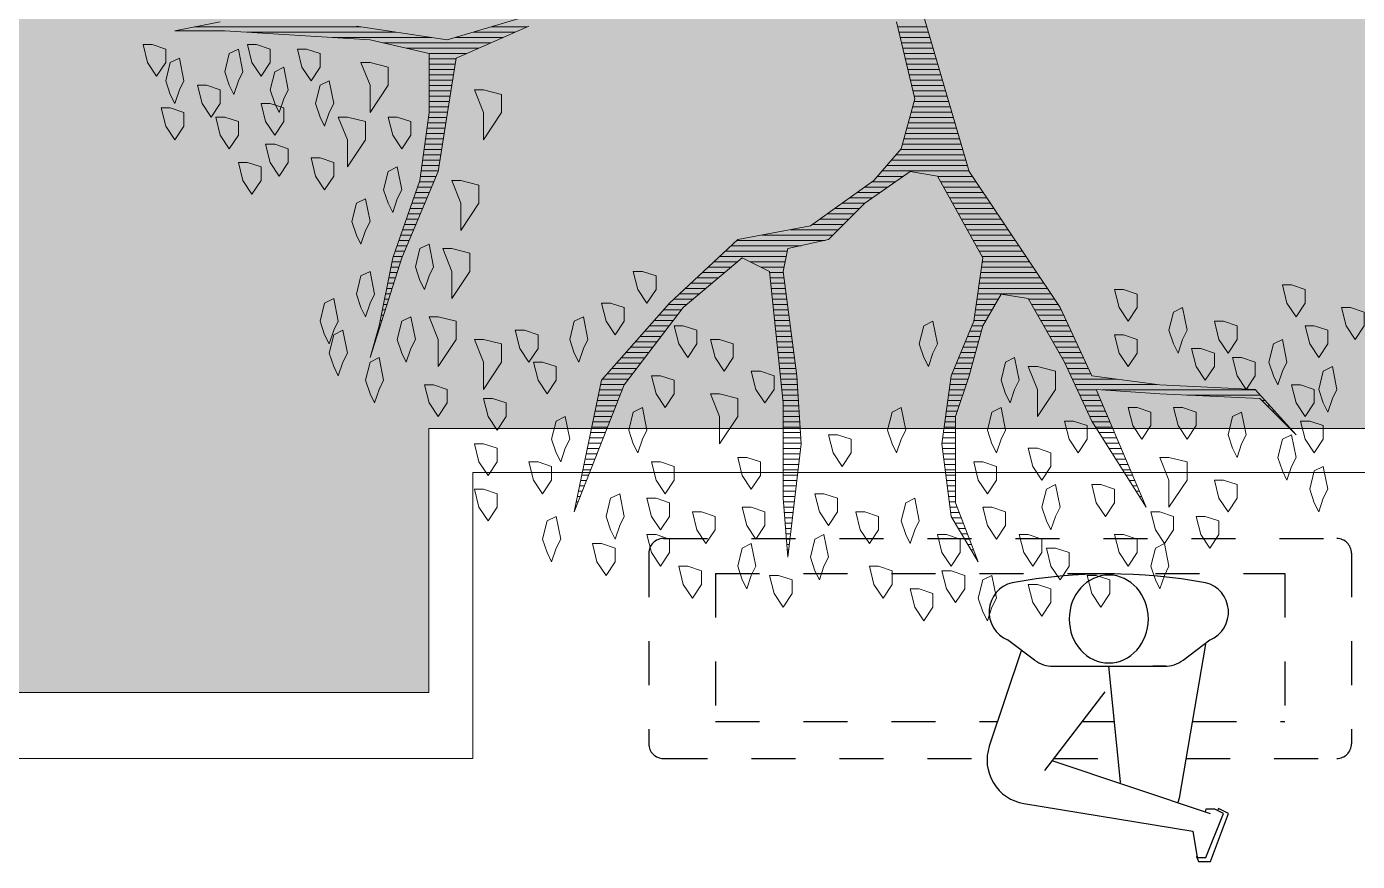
# Model space of a CAD drawing. Header units: metres. Extents: x 12093 to 20303, y 514 to 1412.
# Drawn here: x 19733.603 to 19736.628, y 806.411 to 808.309 of the extents above; entities that cross this region are included whole.
import ezdxf

# ---------------------------------------------------------------- set-up
doc = ezdxf.new("R2010")
doc.units = ezdxf.units.M
doc.linetypes.add('DASHED2', pattern=[9.525, 6.35, -3.175])
doc.layers.get('0').update_dxf_attribs({"lineweight": 13})
for name, color, linetype, lineweight in [('0-JARDI', 72, 'Continuous', 13), ('ARBOLES', 52, 'Continuous', 13), ('AREA VERDE', 62, 'Continuous', 13), ('grass', 64, 'Continuous', 13), ('MANZANAS-ORIGINALES', 147, 'Continuous', 9)]:
    doc.layers.add(name, color=color, linetype=linetype, lineweight=lineweight)
for name, color, linetype in [('2', 2, 'Continuous'), ('Proyecciones', 52, 'DASHED2'), ('SALUD-PLAN', 6, 'Continuous')]:
    doc.layers.add(name, color=color, linetype=linetype)

# ---------------------------------------------------------------- blocks, each defined once
blk = doc.blocks.new('ELLIPSE')
blk.add_circle((0.5, 0.5), 0.5)
blk = doc.blocks.new('gfgfgh')
at = {"layer": '2'}
for p, q in [((19731.2028, 804.7077), (19731.1414, 804.7537)), ((19731.5914, 804.7437), (19731.5314, 804.3937)), ((19731.5401, 804.7077), (19731.6014, 804.7537)), ((19731.1722, 804.7291), (19731.0998, 804.5119)), ((19731.2414, 804.6937), (19731.2714, 804.6937)), ((19731.2714, 804.6937), (19731.4981, 804.6937)), ((19731.3977, 804.4311), (19731.3714, 804.6937)), ((19731.5014, 804.6937), (19731.4714, 804.6937)), ((19731.3626, 804.6353), (19731.2255, 804.4567)), ((19731.2422, 804.4791), (19731.6022, 804.3591)), ((19731.3977, 804.4311), (19731.3966, 804.4277)), ((19731.1786, 804.3816), (19731.5622, 804.3191)), ((19731.5314, 804.3937), (19731.5282, 804.3838)), ((19731.5922, 804.3691), (19731.5902, 804.3631)), ((19731.6122, 804.3691), (19731.5922, 804.3691)), ((19731.5922, 804.2591), (19731.6322, 804.3591)), ((19731.6027, 804.2501), (19731.6437, 804.3587)), ((19731.6322, 804.3591), (19731.6122, 804.3691)), ((19731.6208, 804.37), (19731.6187, 804.3659)), ((19731.6437, 804.3587), (19731.6208, 804.37)), ((19731.5622, 804.3191), (19731.5722, 804.2591)), ((19731.5706, 804.2613), (19731.5718, 804.2616)), ((19731.5706, 804.2613), (19731.575, 804.2501)), ((19731.5722, 804.2591), (19731.5922, 804.2591)), ((19731.575, 804.2501), (19731.6027, 804.2501))]:
    blk.add_line(p, q, dxfattribs=at)
for centre, radius, start, end in [((19731.3714, 803.6837), 1.22, 79.6111, 100.3889), ((19731.1681, 804.817), 0.0687, 104.0362, 247.1663), ((19731.5748, 804.817), 0.0687, 292.8337, 75.9638), ((19731.2448, 804.7637), 0.07, 233.1301, 270), ((19731.4981, 804.7637), 0.07, 270, 306.8699), ((19731.1946, 804.4803), 0.1, 161.5651, 260.7539)]:
    blk.add_arc(centre, radius, start, end, dxfattribs=at)
at = {"layer": 'Proyecciones', "ltscale": 0.006}
for p, q in [((19730.3591, 804.9841), (19731.8897, 804.9841)), ((19730.3258, 804.9509), (19730.3258, 804.5174)), ((19731.923, 804.9509), (19731.923, 804.5174)), ((19730.4774, 804.9049), (19731.7713, 804.9049)), ((19730.4774, 804.9049), (19731.1185, 804.9049)), ((19731.3111, 804.9049), (19731.384, 804.9049)), ((19730.4774, 804.5682), (19731.1185, 804.5682)), ((19731.3111, 804.5682), (19731.384, 804.5682)), ((19731.5614, 804.5682), (19731.7713, 804.5682)), ((19730.3591, 804.4841), (19731.0947, 804.4841)), ((19731.2466, 804.4841), (19731.3924, 804.4841)), ((19731.547, 804.4841), (19731.8897, 804.4841))]:
    blk.add_line(p, q, dxfattribs=at)
at = {"layer": 'Proyecciones', "ltscale": 0.005}
for p, q in [((19730.4774, 804.9049), (19730.4774, 804.5682)), ((19731.7713, 804.9049), (19731.7713, 804.5682))]:
    blk.add_line(p, q, dxfattribs=at)
for centre, start, end in [((19730.3591, 804.9509), 90, 180), ((19731.8897, 804.9509), 0, 90), ((19730.3591, 804.9509), 174.6442, 180), ((19730.3591, 804.5174), 180, 270), ((19731.8897, 804.5174), 270, 0)]:
    blk.add_arc(centre, 0.0333, start, end, dxfattribs=at)
at = {"layer": '2', "xscale": 0.180000000000291, "yscale": -0.2000000000000455, "zscale": 0.180000000000291}
blk.add_blockref('ELLIPSE', (19731.2814, 804.9012), dxfattribs=at)
blk = doc.blocks.new('*X7')
at = {"color": 0}
for p, q in [((17.5775, 17.92), (17.578, 17.92)), ((17.5814, 17.91), (17.584, 17.91)), ((17.5852, 17.9), (17.59, 17.9)), ((17.9321, 17.9), (17.9348, 17.9)), ((17.9333, 17.91), (17.9341, 17.91)), ((17.5891, 17.89), (17.596, 17.89)), ((17.5929, 17.88), (17.602, 17.88)), ((17.9297, 17.88), (17.9364, 17.88)), ((17.9309, 17.89), (17.9356, 17.89)), ((17.5967, 17.87), (17.608, 17.87)), ((17.6006, 17.86), (17.614, 17.86)), ((17.6044, 17.85), (17.62, 17.85)), ((17.9261, 17.85), (17.9387, 17.85)), ((17.9273, 17.86), (17.9379, 17.86)), ((17.9285, 17.87), (17.9371, 17.87)), ((17.6083, 17.84), (17.626, 17.84)), ((17.6121, 17.83), (17.6285, 17.83)), ((17.9237, 17.83), (17.9402, 17.83)), ((17.9249, 17.84), (17.9395, 17.84)), ((17.2621, 17.82), (17.2622, 17.82)), ((17.2663, 17.81), (17.2685, 17.81)), ((17.2706, 17.8), (17.2748, 17.8)), ((17.616, 17.82), (17.6298, 17.82)), ((17.6191, 17.81), (17.631, 17.81)), ((17.6191, 17.8), (17.6323, 17.8)), ((17.9201, 17.8), (17.9423, 17.8)), ((17.9213, 17.81), (17.9418, 17.81)), ((17.9225, 17.82), (17.941, 17.82)), ((18.3221, 17.8), (18.3275, 17.8)), ((18.3261, 17.81), (18.3296, 17.81)), ((18.33, 17.82), (18.3316, 17.82)), ((17.2748, 17.79), (17.2811, 17.79)), ((17.279, 17.78), (17.2874, 17.78)), ((17.6191, 17.79), (17.6335, 17.79)), ((17.6191, 17.78), (17.6348, 17.78)), ((17.9177, 17.78), (17.9423, 17.78)), ((17.9189, 17.79), (17.9423, 17.79)), ((18.3143, 17.78), (18.3234, 17.78)), ((18.3182, 17.79), (18.3254, 17.79)), ((17.2832, 17.77), (17.2937, 17.77)), ((17.2875, 17.76), (17.3001, 17.76)), ((17.2917, 17.75), (17.3064, 17.75)), ((17.6191, 17.77), (17.636, 17.77)), ((17.6191, 17.76), (17.6373, 17.76)), ((17.6191, 17.75), (17.6385, 17.75)), ((17.9141, 17.75), (17.9423, 17.75)), ((17.9153, 17.76), (17.9423, 17.76)), ((17.9165, 17.77), (17.9423, 17.77)), ((18.3025, 17.75), (18.3171, 17.75)), ((18.3064, 17.76), (18.3192, 17.76)), ((18.3104, 17.77), (18.3213, 17.77)), ((17.2959, 17.74), (17.3127, 17.74)), ((17.3002, 17.73), (17.319, 17.73)), ((17.6191, 17.74), (17.6398, 17.74)), ((17.6191, 17.73), (17.641, 17.73)), ((17.9117, 17.73), (17.9423, 17.73)), ((17.9129, 17.74), (17.9423, 17.74)), ((18.2946, 17.73), (18.313, 17.73)), ((18.2986, 17.74), (18.3151, 17.74)), ((17.3044, 17.72), (17.3253, 17.72)), ((17.3086, 17.71), (17.3316, 17.71)), ((17.6191, 17.72), (17.6423, 17.72)), ((17.6191, 17.71), (17.6435, 17.71)), ((17.9093, 17.71), (17.9423, 17.71)), ((17.9105, 17.72), (17.9423, 17.72)), ((18.2868, 17.71), (18.3089, 17.71)), ((18.2907, 17.72), (18.3109, 17.72)), ((16.9852, 17.68), (16.9856, 17.68)), ((17.3129, 17.7), (17.3379, 17.7)), ((17.3171, 17.69), (17.3443, 17.69)), ((17.3213, 17.68), (17.3506, 17.68)), ((17.6191, 17.7), (17.6445, 17.7)), ((17.6191, 17.69), (17.6431, 17.69)), ((17.6191, 17.68), (17.6418, 17.68)), ((17.9083, 17.7), (17.9423, 17.7)), ((17.909, 17.69), (17.9423, 17.69)), ((17.9097, 17.68), (17.9423, 17.68)), ((18.275, 17.68), (18.3027, 17.68)), ((18.2789, 17.69), (18.3047, 17.69)), ((18.2829, 17.7), (18.3068, 17.7)), ((16.9942, 17.67), (16.9956, 17.67)), ((17.0032, 17.66), (17.0056, 17.66)), ((17.3256, 17.67), (17.3569, 17.67)), ((17.3298, 17.66), (17.3632, 17.66)), ((17.6191, 17.67), (17.6405, 17.67)), ((17.6191, 17.66), (17.6391, 17.66)), ((17.9103, 17.67), (17.9423, 17.67)), ((17.911, 17.66), (17.9423, 17.66)), ((18.2671, 17.66), (18.2985, 17.66)), ((18.2711, 17.67), (18.3006, 17.67)), ((17.0122, 17.65), (17.0156, 17.65)), ((17.0212, 17.64), (17.0256, 17.64)), ((17.0302, 17.63), (17.0356, 17.63)), ((17.334, 17.65), (17.368, 17.65)), ((17.3382, 17.64), (17.3727, 17.64)), ((17.3425, 17.63), (17.3773, 17.63)), ((17.6124, 17.63), (17.6351, 17.63)), ((17.6157, 17.64), (17.6365, 17.64)), ((17.619, 17.65), (17.6378, 17.65)), ((17.9117, 17.65), (17.9423, 17.65)), ((17.9123, 17.64), (17.9423, 17.64)), ((17.913, 17.63), (17.9423, 17.63)), ((18.2554, 17.63), (18.2923, 17.63)), ((18.2593, 17.64), (18.2944, 17.64)), ((18.2632, 17.65), (18.2965, 17.65)), ((17.0392, 17.62), (17.0456, 17.62)), ((17.0482, 17.61), (17.1861, 17.61)), ((17.3467, 17.62), (17.3819, 17.62)), ((17.3509, 17.61), (17.3865, 17.61)), ((17.6057, 17.61), (17.6325, 17.61)), ((17.6091, 17.62), (17.6338, 17.62)), ((17.9137, 17.62), (17.9428, 17.62)), ((17.9143, 17.61), (17.9438, 17.61)), ((18.2475, 17.61), (18.2882, 17.61)), ((18.2514, 17.62), (18.2903, 17.62)), ((17.0572, 17.6), (17.3444, 17.6)), ((17.2417, 17.59), (17.3957, 17.59)), ((17.3167, 17.58), (17.4003, 17.58)), ((17.3552, 17.6), (17.3911, 17.6)), ((17.5957, 17.58), (17.6285, 17.58)), ((17.5991, 17.59), (17.6298, 17.59)), ((17.6024, 17.6), (17.6311, 17.6)), ((17.915, 17.6), (17.9448, 17.6)), ((17.9157, 17.59), (17.9459, 17.59)), ((17.9163, 17.58), (17.9469, 17.58)), ((18.2317, 17.58), (18.2805, 17.58)), ((18.2394, 17.59), (18.284, 17.59)), ((18.2436, 17.6), (18.2861, 17.6)), ((17.3657, 17.57), (17.405, 17.57)), ((17.3704, 17.56), (17.4096, 17.56)), ((17.5899, 17.56), (17.6219, 17.56)), ((17.5926, 17.57), (17.6261, 17.57)), ((17.9172, 17.57), (17.9479, 17.57)), ((17.9186, 17.56), (17.949, 17.56)), ((18.2164, 17.56), (18.2628, 17.56)), ((18.2241, 17.57), (18.2717, 17.57)), ((17.3751, 17.55), (17.4142, 17.55)), ((17.3797, 17.54), (17.4197, 17.54)), ((17.3844, 17.53), (17.4254, 17.53)), ((17.5817, 17.53), (17.6094, 17.53)), ((17.5844, 17.54), (17.6136, 17.54)), ((17.5872, 17.55), (17.6178, 17.55)), ((17.9199, 17.55), (17.95, 17.55)), ((17.9212, 17.54), (17.951, 17.54)), ((17.9225, 17.53), (17.9521, 17.53)), ((18.1935, 17.53), (18.2364, 17.53)), ((18.2011, 17.54), (18.2452, 17.54)), ((18.2088, 17.55), (18.254, 17.55)), ((18.7131, 17.53), (18.7134, 17.53)), ((17.3891, 17.52), (17.4311, 17.52)), ((17.3937, 17.51), (17.4369, 17.51)), ((17.5762, 17.51), (17.6011, 17.51)), ((17.579, 17.52), (17.6053, 17.52)), ((17.9238, 17.52), (17.9531, 17.52)), ((17.9251, 17.51), (17.9541, 17.51)), ((18.1782, 17.51), (18.2187, 17.51)), ((18.1858, 17.52), (18.2276, 17.52)), ((18.7067, 17.51), (18.7077, 17.51)), ((18.7099, 17.52), (18.7105, 17.52)), ((17.3984, 17.5), (17.4426, 17.5)), ((17.4031, 17.49), (17.4483, 17.49)), ((17.4077, 17.48), (17.454, 17.48)), ((17.568, 17.48), (17.5886, 17.48)), ((17.5708, 17.49), (17.5928, 17.49)), ((17.5735, 17.5), (17.5969, 17.5)), ((17.9264, 17.5), (17.9552, 17.5)), ((17.9277, 17.49), (17.9562, 17.49)), ((17.929, 17.48), (17.9572, 17.48)), ((18.1553, 17.48), (18.1923, 17.48)), ((18.1629, 17.49), (18.2011, 17.49)), ((18.1706, 17.5), (18.2099, 17.5)), ((18.6971, 17.48), (18.6991, 17.48)), ((18.7003, 17.49), (18.7019, 17.49)), ((18.7035, 17.5), (18.7048, 17.5)), ((17.4124, 17.47), (17.4597, 17.47)), ((17.4171, 17.46), (17.4654, 17.46)), ((17.5566, 17.46), (17.5834, 17.46)), ((17.5623, 17.47), (17.5849, 17.47)), ((17.9303, 17.47), (17.9583, 17.47)), ((17.9316, 17.46), (17.9593, 17.46)), ((18.14, 17.46), (18.1746, 17.46)), ((18.1476, 17.47), (18.1834, 17.47)), ((18.6908, 17.46), (18.6951, 17.46)), ((18.694, 17.47), (18.6971, 17.47)), ((17.4217, 17.45), (17.4711, 17.45)), ((17.4276, 17.44), (17.4769, 17.44)), ((17.4343, 17.43), (17.4826, 17.43)), ((17.5394, 17.43), (17.5792, 17.43)), ((17.5452, 17.44), (17.5806, 17.44)), ((17.5509, 17.45), (17.582, 17.45)), ((17.9329, 17.45), (17.9604, 17.45)), ((17.9342, 17.44), (17.9614, 17.44)), ((17.9355, 17.43), (17.9624, 17.43)), ((18.1103, 17.43), (18.1467, 17.43)), ((18.1221, 17.44), (18.157, 17.44)), ((18.1323, 17.45), (18.1658, 17.45)), ((18.6812, 17.43), (18.6891, 17.43)), ((18.6844, 17.44), (18.6911, 17.44)), ((18.6876, 17.45), (18.6931, 17.45)), ((17.441, 17.42), (17.5777, 17.42)), ((17.4476, 17.41), (17.5763, 17.41)), ((17.9368, 17.42), (17.9635, 17.42)), ((17.9381, 17.41), (17.9645, 17.41)), ((18.0867, 17.41), (18.1253, 17.41)), ((18.0985, 17.42), (18.136, 17.42)), ((18.6749, 17.41), (18.6851, 17.41)), ((18.6781, 17.42), (18.6871, 17.42)), ((17.4543, 17.4), (17.5749, 17.4)), ((17.461, 17.39), (17.5734, 17.39)), ((17.4676, 17.38), (17.572, 17.38)), ((17.9394, 17.4), (17.9655, 17.4)), ((17.9407, 17.39), (17.9666, 17.39)), ((17.942, 17.38), (17.9676, 17.38)), ((18.0512, 17.38), (18.0931, 17.38)), ((18.063, 17.39), (18.1038, 17.39)), ((18.0748, 17.4), (18.1146, 17.4)), ((18.6653, 17.38), (18.6791, 17.38)), ((18.6685, 17.39), (18.6811, 17.39)), ((18.6717, 17.4), (18.6831, 17.4)), ((17.4743, 17.37), (17.5706, 17.37)), ((17.481, 17.36), (17.5692, 17.36)), ((17.9387, 17.36), (18.004, 17.36)), ((17.9407, 17.37), (17.984, 17.37)), ((18.0276, 17.36), (18.0717, 17.36)), ((18.0394, 17.37), (18.0824, 17.37)), ((18.659, 17.36), (18.6751, 17.36)), ((18.6621, 17.37), (18.6771, 17.37)), ((17.4876, 17.35), (17.5695, 17.35)), ((17.4943, 17.34), (17.5751, 17.34)), ((17.501, 17.33), (17.5807, 17.33)), ((17.9087, 17.33), (18.0396, 17.33)), ((17.9347, 17.34), (18.0503, 17.34)), ((17.9367, 17.35), (18.061, 17.35)), ((18.6471, 17.33), (18.6656, 17.33)), ((18.6513, 17.34), (18.6692, 17.34)), ((18.6555, 17.35), (18.6727, 17.35)), ((17.5076, 17.32), (17.5862, 17.32)), ((17.5143, 17.31), (17.5918, 17.31)), ((17.8487, 17.31), (17.9816, 17.31)), ((17.8637, 17.32), (18.0288, 17.32)), ((18.6387, 17.31), (18.6586, 17.31)), ((18.6429, 17.32), (18.6621, 17.32)), ((17.521, 17.3), (17.5973, 17.3)), ((17.5276, 17.29), (17.6029, 17.29)), ((17.5343, 17.28), (17.6084, 17.28)), ((17.8187, 17.28), (17.873, 17.28)), ((17.8287, 17.29), (17.887, 17.29)), ((17.8387, 17.3), (17.9283, 17.3)), ((18.626, 17.28), (18.648, 17.28)), ((18.6303, 17.29), (18.6515, 17.29)), ((18.6345, 17.3), (18.6551, 17.3)), ((17.541, 17.27), (17.614, 17.27)), ((17.5476, 17.26), (17.6195, 17.26)), ((17.7987, 17.26), (17.845, 17.26)), ((17.8087, 17.27), (17.859, 17.27)), ((18.6176, 17.26), (18.6409, 17.26)), ((18.6218, 17.27), (18.6445, 17.27)), ((17.5543, 17.25), (17.6251, 17.25)), ((17.561, 17.24), (17.6307, 17.24)), ((17.5676, 17.23), (17.6362, 17.23)), ((17.7599, 17.23), (17.803, 17.23)), ((17.7741, 17.24), (17.817, 17.24)), ((17.7884, 17.25), (17.831, 17.25)), ((18.605, 17.23), (18.6303, 17.23)), ((18.6092, 17.24), (18.6339, 17.24)), ((18.6134, 17.25), (18.6374, 17.25)), ((17.5743, 17.22), (17.6418, 17.22)), ((17.581, 17.21), (17.6473, 17.21)), ((17.7313, 17.21), (17.775, 17.21)), ((17.7456, 17.22), (17.789, 17.22)), ((18.5966, 17.21), (18.6233, 17.21)), ((18.6008, 17.22), (18.6268, 17.22)), ((17.5876, 17.2), (17.6529, 17.2)), ((17.5939, 17.19), (17.7568, 17.19)), ((17.5968, 17.18), (17.7482, 17.18)), ((17.717, 17.2), (17.7653, 17.2)), ((18.5868, 17.18), (18.6189, 17.18)), ((18.5884, 17.19), (18.6202, 17.19)), ((18.5924, 17.2), (18.6215, 17.2)), ((17.5998, 17.17), (17.7396, 17.17)), ((17.6027, 17.16), (17.731, 17.16)), ((18.5837, 17.16), (18.6162, 17.16)), ((18.5853, 17.17), (18.6175, 17.17)), ((17.6056, 17.15), (17.7225, 17.15)), ((17.6085, 17.14), (17.7189, 17.14)), ((17.6115, 17.13), (17.7161, 17.13)), ((18.5789, 17.13), (18.6122, 17.13)), ((18.5805, 17.14), (18.6135, 17.14)), ((18.5821, 17.15), (18.6149, 17.15)), ((17.6144, 17.12), (17.7134, 17.12)), ((17.6173, 17.11), (17.7107, 17.11)), ((18.5758, 17.11), (18.6095, 17.11)), ((18.5774, 17.12), (18.6109, 17.12)), ((17.6203, 17.1), (17.7079, 17.1)), ((17.6232, 17.09), (17.7052, 17.09)), ((17.6261, 17.08), (17.7025, 17.08)), ((18.571, 17.08), (18.6056, 17.08)), ((18.5726, 17.09), (18.6069, 17.09)), ((18.5742, 17.1), (18.6082, 17.1)), ((17.629, 17.07), (17.6998, 17.07)), ((17.632, 17.06), (17.697, 17.06)), ((18.5679, 17.06), (18.6056, 17.06)), ((18.5695, 17.07), (18.6056, 17.07)), ((17.6349, 17.05), (17.6968, 17.05)), ((17.6378, 17.04), (17.6992, 17.04)), ((17.6407, 17.03), (17.7015, 17.03)), ((18.5632, 17.03), (18.6056, 17.03)), ((18.5647, 17.04), (18.6056, 17.04)), ((18.5663, 17.05), (18.6056, 17.05)), ((17.6437, 17.02), (17.7039, 17.02)), ((17.6466, 17.01), (17.7062, 17.01)), ((18.5598, 17.01), (18.6056, 17.01)), ((18.5615, 17.02), (18.6056, 17.02)), ((17.6495, 17), (17.7086, 17)), ((17.6524, 16.99), (17.7109, 16.99)), ((17.6554, 16.98), (17.7133, 16.98)), ((18.5548, 16.98), (18.6056, 16.98)), ((18.5565, 16.99), (18.6056, 16.99)), ((18.5582, 17), (18.6056, 17)), ((17.6583, 16.97), (17.7156, 16.97)), ((17.6612, 16.96), (17.718, 16.96)), ((18.5125, 16.96), (18.6485, 16.96)), ((18.5353, 16.97), (18.6056, 16.97)), ((17.6642, 16.95), (17.7204, 16.95)), ((17.6671, 16.94), (17.7227, 16.94)), ((17.67, 16.93), (17.7251, 16.93)), ((18.4439, 16.93), (18.523, 16.93)), ((18.4668, 16.94), (18.5567, 16.94)), ((18.4896, 16.95), (18.6918, 16.95)), ((18.6009, 16.94), (18.7864, 16.94)), ((18.6675, 16.93), (18.9464, 16.93)), ((17.6729, 16.92), (17.7274, 16.92)), ((18.4211, 16.92), (18.4892, 16.92)), ((18.7342, 16.92), (19.0449, 16.92))]:
    blk.add_line(p, q, dxfattribs=at)
blk = doc.blocks.new('ARBUSTO6')
at = {"layer": 'ARBOLES'}
for points in [[(-0.1919, 1.5005), (-0.2004, 1.4834), (-0.1919, 1.4409), (-0.1748, 1.4494), (-0.1663, 1.4834), (-0.1748, 1.509), (-0.1833, 1.526)], [(-0.0558, 1.4664), (-0.0813, 1.4749), (-0.0813, 1.5005), (-0.0643, 1.526), (-0.0473, 1.5005), (-0.0388, 1.4664)], [(-0.3874, 1.4409), (-0.413, 1.4494), (-0.413, 1.4749), (-0.3959, 1.5005), (-0.3789, 1.4749), (-0.3704, 1.4409)], [(-0.2769, 1.4579), (-0.3024, 1.4664), (-0.3024, 1.492), (-0.2854, 1.5175), (-0.2684, 1.492), (-0.2599, 1.4579)], [(0.2078, 1.4409), (0.1823, 1.4494), (0.1823, 1.4749), (0.1993, 1.5005), (0.2163, 1.4749), (0.2248, 1.4409)], [(-0.1153, 1.4324), (-0.1408, 1.4409), (-0.1408, 1.4664), (-0.1238, 1.492), (-0.1068, 1.4664), (-0.0983, 1.4324)], [(0.0207, 1.4239), (-0.0048, 1.4324), (-0.0048, 1.4579), (0.0122, 1.4834), (0.0293, 1.4579), (0.0378, 1.4239)], [(0.3779, 1.4239), (0.3524, 1.4324), (0.3524, 1.4579), (0.3694, 1.4834), (0.3864, 1.4579), (0.3949, 1.4239)], [(-0.515, 1.4409), (-0.5235, 1.4239), (-0.515, 1.3814), (-0.498, 1.3899), (-0.4895, 1.4239), (-0.498, 1.4494), (-0.5065, 1.4664)], [(-0.3109, 1.3899), (-0.3364, 1.3984), (-0.3364, 1.4239), (-0.3194, 1.4494), (-0.3024, 1.4239), (-0.2939, 1.3899)], [(0.1228, 1.4239), (0.1143, 1.4069), (0.1228, 1.3644), (0.1398, 1.3729), (0.1483, 1.4069), (0.1398, 1.4324), (0.1313, 1.4494)], [(0.2589, 1.4409), (0.2504, 1.4239), (0.2589, 1.3814), (0.2759, 1.3899), (0.2844, 1.4239), (0.2759, 1.4494), (0.2674, 1.4664)], [(-0.4385, 1.3644), (-0.464, 1.3729), (-0.464, 1.3984), (-0.447, 1.4239), (-0.43, 1.3984), (-0.4215, 1.3644)], [(-0.2599, 1.3644), (-0.2854, 1.3729), (-0.2854, 1.3984), (-0.2684, 1.4239), (-0.2514, 1.3984), (-0.2429, 1.3644)], [(-0.1068, 1.3644), (-0.1323, 1.3729), (-0.1323, 1.3984), (-0.1153, 1.4239), (-0.0983, 1.3984), (-0.0898, 1.3644)], [(0.4374, 1.3644), (0.4119, 1.3729), (0.4119, 1.3984), (0.4289, 1.4239), (0.4459, 1.3984), (0.4544, 1.3644)], [(0.5395, 1.3814), (0.514, 1.3899), (0.514, 1.4154), (0.531, 1.4409), (0.548, 1.4154), (0.5565, 1.3814)], [(0.6245, 1.3899), (0.616, 1.3729), (0.6245, 1.3304), (0.6415, 1.3389), (0.65, 1.3729), (0.6415, 1.3984), (0.633, 1.4154)], [(-0.5915, 1.3304), (-0.617, 1.3389), (-0.617, 1.3644), (-0.6, 1.3899), (-0.583, 1.3644), (-0.5745, 1.3304)], [(-0.5065, 1.3219), (-0.532, 1.3304), (-0.532, 1.3559), (-0.515, 1.3814), (-0.498, 1.3559), (-0.4895, 1.3219)], [(-0.1919, 1.3134), (-0.2174, 1.3219), (-0.2174, 1.3474), (-0.2004, 1.3729), (-0.1833, 1.3474), (-0.1748, 1.3134)], [(-0.0473, 1.3559), (-0.0558, 1.3389), (-0.0473, 1.2964), (-0.0303, 1.3049), (-0.0218, 1.3389), (-0.0303, 1.3644), (-0.0388, 1.3814)], [(0.0463, 1.3219), (0.0207, 1.3304), (0.0207, 1.3559), (0.0378, 1.3814), (0.0548, 1.3559), (0.0633, 1.3219)], [(0.2589, 1.3134), (0.2333, 1.3219), (0.2333, 1.3474), (0.2504, 1.3729), (0.2674, 1.3474), (0.2759, 1.3134)], [(0.3524, 1.3219), (0.3269, 1.3304), (0.3269, 1.3559), (0.3439, 1.3814), (0.3609, 1.3559), (0.3694, 1.3219)], [(0.5055, 1.3474), (0.497, 1.3304), (0.5055, 1.2879), (0.5225, 1.2964), (0.531, 1.3304), (0.5225, 1.3559), (0.514, 1.3729)], [(-0.3109, 1.3304), (-0.3194, 1.3134), (-0.3109, 1.2708), (-0.2939, 1.2793), (-0.2854, 1.3134), (-0.2939, 1.3389), (-0.3024, 1.3559)], [(0.1228, 1.2879), (0.0973, 1.2964), (0.0973, 1.3219), (0.1143, 1.3474), (0.1313, 1.3219), (0.1398, 1.2879)], [(0.4374, 1.2964), (0.4119, 1.3049), (0.4119, 1.3304), (0.4289, 1.3559), (0.4459, 1.3304), (0.4544, 1.2964)], [(-0.8126, 1.2964), (-0.8211, 1.2793), (-0.8126, 1.2368), (-0.7956, 1.2453), (-0.7871, 1.2793), (-0.7956, 1.3049), (-0.8041, 1.3219)], [(-0.6256, 1.2623), (-0.6511, 1.2708), (-0.6511, 1.2964), (-0.6341, 1.3219), (-0.617, 1.2964), (-0.6085, 1.2623)], [(-0.3959, 1.2708), (-0.4215, 1.2793), (-0.4215, 1.3049), (-0.4044, 1.3304), (-0.3874, 1.3049), (-0.3789, 1.2708)], [(0.7606, 1.2793), (0.7351, 1.2879), (0.7351, 1.3134), (0.7521, 1.3389), (0.7691, 1.3134), (0.7776, 1.2793)], [(-0.5235, 1.2198), (-0.5575, 1.2283), (-0.5575, 1.2623), (-0.5235, 1.3134), (-0.5235, 1.2623), (-0.5065, 1.2198)], [(-0.1748, 1.2283), (-0.2004, 1.2368), (-0.2004, 1.2623), (-0.1833, 1.2879), (-0.1663, 1.2623), (-0.1578, 1.2283)], [(0.2674, 1.2198), (0.2418, 1.2283), (0.2418, 1.2538), (0.2589, 1.2793), (0.2759, 1.2538), (0.2844, 1.2198)], [(0.4289, 1.2283), (0.4034, 1.2368), (0.4034, 1.2623), (0.4204, 1.2879), (0.4374, 1.2623), (0.4459, 1.2283)], [(0.6585, 1.2283), (0.633, 1.2368), (0.633, 1.2623), (0.65, 1.2879), (0.667, 1.2623), (0.6755, 1.2283)], [(-0.7531, 1.2368), (-0.7616, 1.2198), (-0.7531, 1.1773), (-0.7361, 1.1858), (-0.7276, 1.2198), (-0.7361, 1.2453), (-0.7446, 1.2623)], [(-0.2769, 1.2028), (-0.3024, 1.2113), (-0.3024, 1.2368), (-0.2854, 1.2623), (-0.2684, 1.2368), (-0.2599, 1.2028)], [(0.7606, 1.1943), (0.7351, 1.2028), (0.7351, 1.2283), (0.7521, 1.2538), (0.7691, 1.2283), (0.7776, 1.1943)], [(0.0973, 1.1773), (0.0718, 1.1858), (0.0718, 1.2113), (0.0888, 1.2368), (0.1058, 1.2113), (0.1143, 1.1773)], [(0.6075, 1.2028), (0.599, 1.1858), (0.6075, 1.1433), (0.6245, 1.1518), (0.633, 1.1858), (0.6245, 1.2113), (0.616, 1.2283)], [(-0.7871, 1.1518), (-0.8126, 1.1603), (-0.8126, 1.1858), (-0.7956, 1.2113), (-0.7786, 1.1858), (-0.7701, 1.1518)], [(-0.6596, 1.1943), (-0.6681, 1.1773), (-0.6596, 1.1348), (-0.6426, 1.1433), (-0.6341, 1.1773), (-0.6426, 1.2028), (-0.6511, 1.2198)], [(-0.3449, 1.1518), (-0.3704, 1.1603), (-0.3704, 1.1858), (-0.3534, 1.2113), (-0.3364, 1.1858), (-0.3279, 1.1518)], [(-0.2089, 1.1858), (-0.2174, 1.1688), (-0.2089, 1.1263), (-0.1919, 1.1348), (-0.1833, 1.1688), (-0.1919, 1.1943), (-0.2004, 1.2113)], [(-0.0218, 1.1858), (-0.0303, 1.1688), (-0.0218, 1.1263), (-0.0048, 1.1348), (0.0037, 1.1688), (-0.0048, 1.1943), (-0.0133, 1.2113)], [(0.463, 1.1858), (0.4544, 1.1688), (0.463, 1.1263), (0.48, 1.1348), (0.4885, 1.1688), (0.48, 1.1943), (0.4715, 1.2113)], [(-0.549, 1.1263), (-0.5745, 1.1348), (-0.5745, 1.1603), (-0.5575, 1.1858), (-0.5405, 1.1603), (-0.532, 1.1263)], [(-0.464, 1.1263), (-0.4895, 1.1348), (-0.4895, 1.1603), (-0.4725, 1.1858), (-0.4555, 1.1603), (-0.447, 1.1263)], [(0.3184, 1.1008), (0.2844, 1.1093), (0.2844, 1.1433), (0.3184, 1.1943), (0.3184, 1.1433), (0.3354, 1.1008)], [(0.7436, 1.1093), (0.7181, 1.1178), (0.7181, 1.1433), (0.7351, 1.1688), (0.7521, 1.1433), (0.7606, 1.1093)], [(-0.8296, 1.1093), (-0.8381, 1.0923), (-0.8296, 1.0497), (-0.8126, 1.0582), (-0.8041, 1.0923), (-0.8126, 1.1178), (-0.8211, 1.1348)], [(-0.7701, 1.0838), (-0.7956, 1.0923), (-0.7956, 1.1178), (-0.7786, 1.1433), (-0.7616, 1.1178), (-0.7531, 1.0838)], [(-0.2769, 1.0497), (-0.3109, 1.0582), (-0.3109, 1.0923), (-0.2769, 1.1433), (-0.2769, 1.0923), (-0.2599, 1.0497)], [(0.4289, 1.0667), (0.4034, 1.0753), (0.4034, 1.1008), (0.4204, 1.1263), (0.4374, 1.1008), (0.4459, 1.0667)], [(0.8541, 1.0838), (0.8286, 1.0923), (0.8286, 1.1178), (0.8456, 1.1433), (0.8626, 1.1178), (0.8711, 1.0838)], [(-0.2344, 1.0923), (-0.2429, 1.0753), (-0.2344, 1.0327), (-0.2174, 1.0412), (-0.2089, 1.0753), (-0.2174, 1.1008), (-0.2259, 1.1178)], [(0.2418, 1.0582), (0.2163, 1.0667), (0.2163, 1.0923), (0.2333, 1.1178), (0.2504, 1.0923), (0.2589, 1.0582)], [(0.65, 1.0412), (0.6245, 1.0497), (0.6245, 1.0753), (0.6415, 1.1008), (0.6585, 1.0753), (0.667, 1.0412)], [(0.9562, 1.0923), (0.9477, 1.0753), (0.9562, 1.0327), (0.9732, 1.0412), (0.9817, 1.0753), (0.9732, 1.1008), (0.9647, 1.1178)], [(-0.7361, 1.0582), (-0.7446, 1.0412), (-0.7361, 0.9987), (-0.7191, 1.0072), (-0.7106, 1.0412), (-0.7191, 1.0667), (-0.7276, 1.0838)], [(-0.6596, 1.0327), (-0.6851, 1.0412), (-0.6851, 1.0667), (-0.6681, 1.0923), (-0.6511, 1.0667), (-0.6426, 1.0327)], [(-0.583, 1.0157), (-0.6085, 1.0242), (-0.6085, 1.0497), (-0.5915, 1.0753), (-0.5745, 1.0497), (-0.566, 1.0157)], [(0.7606, 0.9987), (0.7266, 1.0072), (0.7266, 1.0412), (0.7606, 1.0923), (0.7606, 1.0412), (0.7776, 0.9987)], [(-0.4385, 0.9902), (-0.464, 0.9987), (-0.464, 1.0242), (-0.447, 1.0497), (-0.43, 1.0242), (-0.4215, 0.9902)], [(-0.0813, 1.0242), (-0.0898, 1.0072), (-0.0813, 0.9647), (-0.0643, 0.9732), (-0.0558, 1.0072), (-0.0643, 1.0327), (-0.0728, 1.0497)], [(0.3184, 0.9987), (0.2929, 1.0072), (0.2929, 1.0327), (0.3099, 1.0582), (0.3269, 1.0327), (0.3354, 0.9987)], [(0.8456, 0.9562), (0.8116, 0.9647), (0.8116, 0.9987), (0.8456, 1.0497), (0.8456, 0.9987), (0.8626, 0.9562)], [(1.0242, 1.0412), (1.0157, 1.0242), (1.0242, 0.9817), (1.0412, 0.9902), (1.0497, 1.0242), (1.0412, 1.0497), (1.0327, 1.0667)], [(-0.7956, 0.9732), (-0.8211, 0.9817), (-0.8211, 1.0072), (-0.8041, 1.0327), (-0.7871, 1.0072), (-0.7786, 0.9732)], [(-0.6256, 0.9647), (-0.6511, 0.9732), (-0.6511, 0.9987), (-0.6341, 1.0242), (-0.617, 0.9987), (-0.6085, 0.9647)], [(-0.549, 0.9987), (-0.5575, 0.9817), (-0.549, 0.9392), (-0.532, 0.9477), (-0.5235, 0.9817), (-0.532, 1.0072), (-0.5405, 1.0242)], [(0.3864, 0.9732), (0.3609, 0.9817), (0.3609, 1.0072), (0.3779, 1.0327), (0.3949, 1.0072), (0.4034, 0.9732)], [(0.5735, 1.0157), (0.565, 0.9987), (0.5735, 0.9562), (0.5905, 0.9647), (0.599, 0.9987), (0.5905, 1.0242), (0.582, 1.0412)], [(0.6841, 0.9817), (0.6585, 0.9902), (0.6585, 1.0157), (0.6755, 1.0412), (0.6926, 1.0157), (0.7011, 0.9817)], [(0.8967, 1.0157), (0.8881, 0.9987), (0.8967, 0.9562), (0.9137, 0.9647), (0.9222, 0.9987), (0.9137, 1.0242), (0.9052, 1.0412)], [(-0.8637, 0.9392), (-0.8892, 0.9477), (-0.8892, 0.9732), (-0.8722, 0.9987), (-0.8552, 0.9732), (-0.8467, 0.9392)], [(1.0412, 0.9817), (1.0327, 0.9647), (1.0412, 0.9222), (1.0582, 0.9307), (1.0667, 0.9647), (1.0582, 0.9902), (1.0497, 1.0072)], [(0.5225, 0.9307), (0.497, 0.9392), (0.497, 0.9647), (0.514, 0.9902), (0.531, 0.9647), (0.5395, 0.9307)], [(-0.7531, 0.8967), (-0.7786, 0.9052), (-0.7786, 0.9307), (-0.7616, 0.9562), (-0.7446, 0.9307), (-0.7361, 0.8967)], [(-0.4385, 0.9052), (-0.464, 0.9137), (-0.464, 0.9392), (-0.447, 0.9647), (-0.43, 0.9392), (-0.4215, 0.9052)], [(0.9732, 0.9307), (0.9647, 0.9137), (0.9732, 0.8712), (0.9902, 0.8797), (0.9987, 0.9137), (0.9902, 0.9392), (0.9817, 0.9562)], [(0.463, 0.8712), (0.4374, 0.8797), (0.4374, 0.9052), (0.4544, 0.9307), (0.4715, 0.9052), (0.48, 0.8712)], [(0.8201, 0.8286), (0.7861, 0.8371), (0.7861, 0.8712), (0.8201, 0.9222), (0.8201, 0.8712), (0.8371, 0.8286)], [(0.8626, 0.8797), (0.8541, 0.8626), (0.8626, 0.8201), (0.8796, 0.8286), (0.8881, 0.8626), (0.8796, 0.8882), (0.8711, 0.9052)], [(0.9817, 0.7946), (0.9732, 0.7776), (0.9817, 0.7351), (0.9987, 0.7436), (1.0072, 0.7776), (0.9987, 0.8031), (0.9902, 0.8201)], [(0.8031, 0.7011), (0.7691, 0.7096), (0.7691, 0.7436), (0.8031, 0.7946), (0.8031, 0.7436), (0.8201, 0.7011)], [(0.9222, 0.7351), (0.9137, 0.7181), (0.9222, 0.6756), (0.9392, 0.6841), (0.9477, 0.7181), (0.9392, 0.7436), (0.9307, 0.7606)], [(1.2028, 0.6671), (1.1773, 0.6756), (1.1773, 0.7011), (1.1943, 0.7266), (1.2113, 0.7011), (1.2198, 0.6671)], [(1.0667, 0.6586), (1.0412, 0.6671), (1.0412, 0.6926), (1.0582, 0.7181), (1.0752, 0.6926), (1.0837, 0.6586)], [(1.0157, 0.582), (0.9817, 0.5905), (0.9817, 0.6245), (1.0157, 0.6756), (1.0157, 0.6245), (1.0327, 0.582)], [(1.1518, 0.633), (1.1263, 0.6415), (1.1263, 0.6671), (1.1433, 0.6926), (1.1603, 0.6671), (1.1688, 0.633)], [(0.7606, 0.531), (0.7266, 0.5395), (0.7266, 0.5735), (0.7606, 0.6245), (0.7606, 0.5735), (0.7776, 0.531)], [(0.9222, 0.582), (0.8967, 0.5905), (0.8967, 0.616), (0.9137, 0.6415), (0.9307, 0.616), (0.9392, 0.582)], [(1.2453, 0.582), (1.2198, 0.5905), (1.2198, 0.616), (1.2368, 0.6415), (1.2538, 0.616), (1.2623, 0.582)], [(1.3474, 0.565), (1.3218, 0.5735), (1.3218, 0.599), (1.3389, 0.6245), (1.3559, 0.599), (1.3644, 0.565)], [(1.0497, 0.5735), (1.0412, 0.5565), (1.0497, 0.514), (1.0667, 0.5225), (1.0752, 0.5565), (1.0667, 0.582), (1.0582, 0.599)], [(1.1603, 0.5565), (1.1348, 0.565), (1.1348, 0.5905), (1.1518, 0.616), (1.1688, 0.5905), (1.1773, 0.5565)], [(0.9732, 0.48), (0.9392, 0.4885), (0.9392, 0.5225), (0.9732, 0.5735), (0.9732, 0.5225), (0.9902, 0.48)], [(1.1348, 0.548), (1.1263, 0.531), (1.1348, 0.4885), (1.1518, 0.497), (1.1603, 0.531), (1.1518, 0.5565), (1.1433, 0.5735)], [(1.2793, 0.5225), (1.2538, 0.531), (1.2538, 0.5565), (1.2708, 0.582), (1.2878, 0.5565), (1.2963, 0.5225)], [(1.3304, 0.531), (1.3218, 0.514), (1.3304, 0.4715), (1.3474, 0.48), (1.3559, 0.514), (1.3474, 0.5395), (1.3389, 0.5565)], [(1.2198, 0.514), (1.2113, 0.497), (1.2198, 0.4545), (1.2368, 0.463), (1.2453, 0.497), (1.2368, 0.5225), (1.2283, 0.5395)], [(1.0922, 0.4545), (1.0667, 0.463), (1.0667, 0.4885), (1.0837, 0.514), (1.1007, 0.4885), (1.1092, 0.4545)], [(1.1858, 0.4459), (1.1603, 0.4545), (1.1603, 0.48), (1.1773, 0.5055), (1.1943, 0.48), (1.2028, 0.4459)], [(1.3814, 0.4459), (1.3559, 0.4545), (1.3559, 0.48), (1.3729, 0.5055), (1.3899, 0.48), (1.3984, 0.4459)]]:
    blk.add_lwpolyline(points, close=True, dxfattribs=at)
at = {"layer": 'ARBOLES', "color": 7}
for points in [[(0.599, 0.3694), (0.8286, 0.4374), (0.9987, 0.4119)], [(1.2538, 0.4034), (1.3389, 0.4204), (1.2453, 0.4204), (0.9732, 0.4374), (0.8626, 0.463), (0.8626, 0.5735), (0.8796, 0.7011), (0.9307, 0.8456), (0.9562, 0.9732), (0.9732, 1.0327), (0.9137, 0.8456), (0.8456, 0.6841), (0.8201, 0.5225), (0.8116, 0.4715), (0.6755, 0.4119)], [(-0.0133, 0.4034), (-0.0473, 0.548), (-0.0218, 0.6415), (0.0293, 0.7011), (0.1483, 0.7861), (0.2844, 0.8116), (0.4119, 0.9307), (0.5395, 1.0753), (0.5905, 1.3219), (0.497, 1.0838), (0.3864, 0.9392), (0.2759, 0.8456), (0.2248, 0.8712), (0.1993, 1.1178), (0.1993, 1.2964), (0.1908, 1.4069), (0.1653, 1.1943), (0.1738, 1.0667), (0.1993, 0.8712), (0.1908, 0.8286), (0.1143, 0.8116), (0.0463, 0.7436), (-0.0388, 0.6841), (-0.0898, 0.6926), (-0.1748, 0.8456), (-0.1578, 0.9647), (-0.1153, 1.0667), (-0.0983, 1.1943), (-0.1153, 1.3304), (-0.1663, 1.4154), (-0.1238, 1.3049), (-0.1238, 1.1433), (-0.1493, 1.0667), (-0.1748, 0.9732), (-0.2089, 0.9137), (-0.2599, 0.9222), (-0.3279, 1.0412), (-0.3789, 1.1518), (-0.481, 1.3134), (-0.3874, 1.0923), (-0.5065, 1.1008), (-0.6936, 1.1093), (-0.7616, 1.1773), (-0.6851, 1.0923), (-0.5065, 1.0838), (-0.3789, 1.0667), (-0.3194, 0.9392), (-0.1493, 0.6841), (-0.0473, 0.3354)]]:
    blk.add_lwpolyline(points, dxfattribs=at)
at = {"layer": 'ARBOLES'}
blk.add_blockref('*X7', (-17.7429, -16.5069), dxfattribs=at)
blk = doc.blocks.new('ARBUST13')
at = {"layer": 'ARBOLES'}
blk.add_blockref('ARBUSTO6', (0, 0.025), dxfattribs=at)

msp = doc.modelspace()

# ---------------------------------------------------------------- hatches: boundary and pattern name
at = {"layer": 'grass'}
h = msp.add_hatch(dxfattribs=at)
h.set_pattern_fill('AR-CONC', color=256, scale=0.004, style=0)
h.set_pattern_definition([(50, (0, 0), (0.728738676, -0.063756342), [0.0762, -0.8382]), (355, (0, 0), (-0.140971304, 0.764226572), [0.06096, -0.67056]), (100.451, (0.0607, -0.0053), (0.587770007, 0.700466751), [0.06476, -0.71236]), (46.1842, (0, 0.2032), (1.084316164, -0.16816931), [0.1143, -1.2573]), (96.6356, (0.0904, 0.1892), (0.94961694, 0.989702224), [0.09714, -1.06854]), (351.184, (0, 0.2032), (0.949618423, 0.98970047), [0.09144, -1.00584]), (21, (0.1016, 0.1524), (0.60645952, -0.409062074), [0.0762, -0.8382]), (326, (0.1016, 0.1524), (0.247208113, 0.736751864), [0.06096, -0.67056]), (71.4514, (0.15214, 0.1183), (0.853665963, 0.32769143), [0.06476, -0.71236]), (37.5, (0, 0), (0.012354413, 0.3382201555), [0, -0.662432, 0, -0.68072, 0, -0.6731]), (7.5, (0, 0), (0.26727865, 0.400722299), [0, -0.388112, 0, -0.647192, 0, -0.25654]), (327.5, (-0.22657, 0), (0.5423623807, -0.022914976), [0, -0.254, 0, -0.79248, 0, -1.05156]), (317.5, (-0.32817, 0), (0.592516726, 0.101705964), [0, -0.3302, 0, -0.526288, 0, -0.74676])])
h.paths.add_polyline_path([(19727.6994, 806.7946), (19729.2208, 806.7946), (19729.2208, 807.3947), (19731.818, 807.3947), (19731.818, 806.7946), (19734.5174, 806.7946), (19734.5174, 807.3947), (19737.1146, 807.3947), (19737.1146, 806.7946), (19738.6508, 806.7946, -0.117537), (19741.4296, 810.9246), (19738.3859, 815.2451), (19737.8949, 814.9), (19736.4013, 817.0247), (19736.8901, 817.3683), (19732.4473, 823.6748), (19731.9563, 823.3297), (19730.4627, 825.4545), (19730.9515, 825.798), (19727.9727, 830.0264, 0.111377), (19727.6969, 828.803)])
h.paths.add_polyline_path([(19739.1792, 818.9809), (19739.6672, 819.3255), (19741.1652, 817.2039), (19740.6749, 816.8577), (19743.7186, 812.5372, -0.058435), (19746.0533, 813.4325), (19746.0533, 816.9808), (19745.4532, 816.9808), (19745.4532, 819.578), (19746.0533, 819.578), (19746.0533, 825.5406), (19745.4532, 825.5406), (19745.4532, 828.1378), (19746.0533, 828.1378), (19746.0533, 831.6533), (19730.5469, 831.6533, 0.025063), (19730.2617, 831.639), (19733.2405, 827.4106), (19733.7286, 827.7552), (19735.2266, 825.6336), (19734.7363, 825.2874)])

# ---------------------------------------------------------------- linework, layer by layer
at = {"layer": 'AREA VERDE'}
for p, q in [((19734.5174, 806.7946), (19734.5174, 807.3947)), ((19734.5174, 807.3947), (19737.1146, 807.3947))]:
    msp.add_line(p, q, dxfattribs=at)
msp.add_lwpolyline([(19731.818, 806.7946), (19734.5174, 806.7946)], dxfattribs=at)
at = {"layer": 'MANZANAS-ORIGINALES'}
for p, q in [((19734.6174, 806.6446), (19734.6174, 807.2947)), ((19734.6174, 807.2947), (19737.0146, 807.2947)), ((19731.718, 806.6446), (19734.6174, 806.6446))]:
    msp.add_line(p, q, dxfattribs=at)

# ---------------------------------------------------------------- block references
at = {"layer": '0-JARDI', "xscale": 1.213369402146782, "yscale": 1.213369402146782, "zscale": 1.213369402146782, "rotation": 180}
msp.add_blockref('ARBUST13', (19735.5646, 808.8398), dxfattribs=at)
at = {"layer": 'SALUD-PLAN', "lineweight": 20}
msp.add_blockref('gfgfgh', (4.6916, 2.1606), dxfattribs=at)
msp.add_blockref('gfgfgh', (4.6916, 2.1606), dxfattribs=at)

doc.saveas('drawing.dxf')
